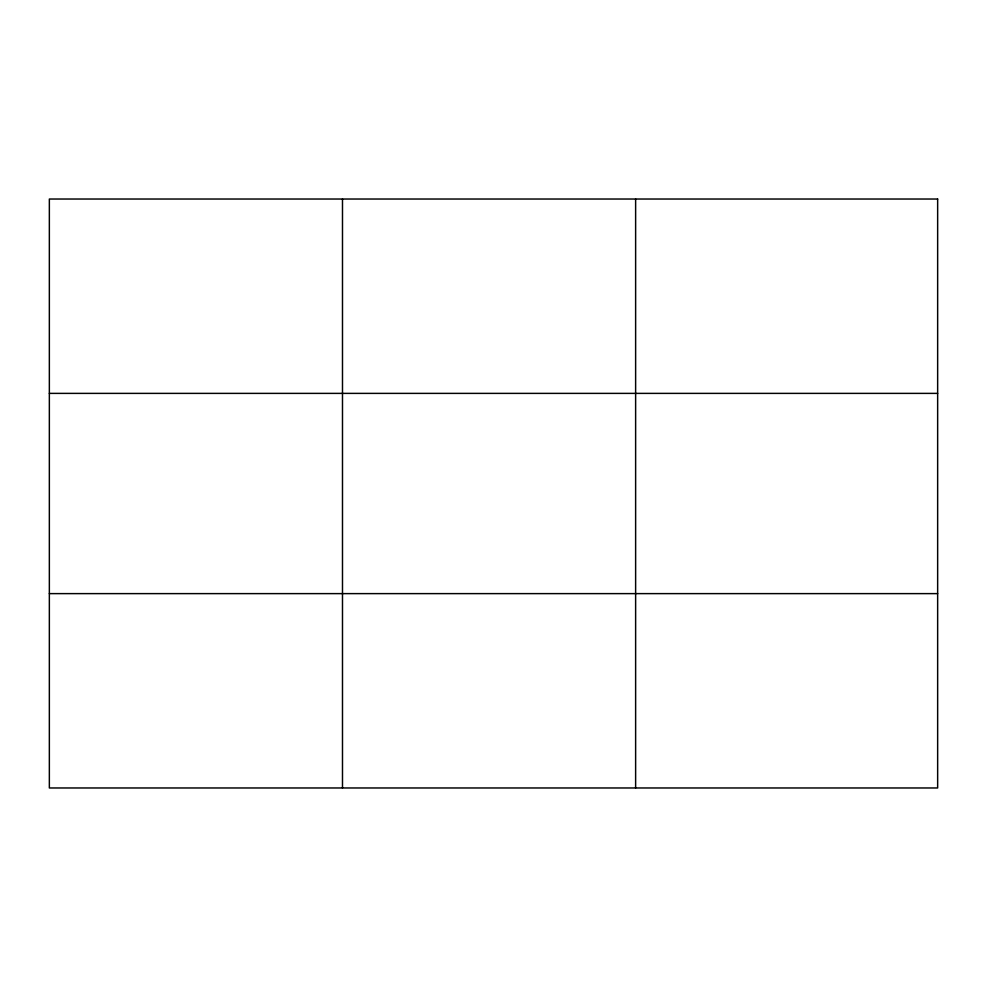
<?xml version="1.0" encoding="UTF-8"?>
<svg xmlns="http://www.w3.org/2000/svg" width="987" height="987" viewBox="0 0 987 987"><rect width="100%" height="100%" fill="white"/><g stroke="black" fill="none" stroke-linecap="round" stroke-linejoin="round"><path stroke-width="1.48" d="M342.489 787.971L342.489 199.029M635.628 787.971L635.628 199.029M49.35 393.381L937.65 393.381M49.35 593.619L937.65 593.619M937.65 199.029L937.65 787.971L49.35 787.971L49.35 199.029L937.65 199.029"/></g></svg>
